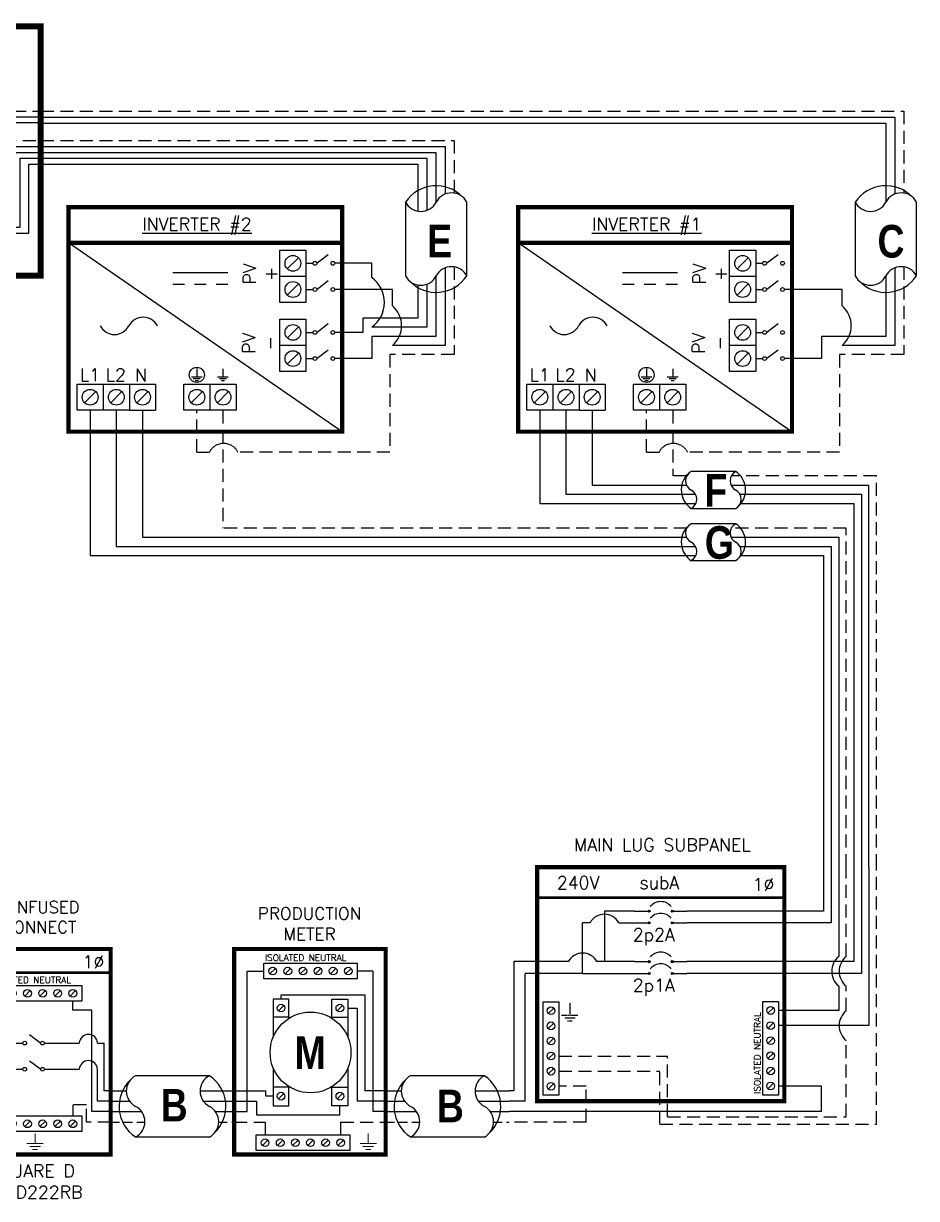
# Model space of a CAD drawing. Header units: feet. Extents: x 18745 to 19507, y 14556 to 15104.
# Drawn here: x 19249.8 to 19506.8, y 14762.3 to 15100.6 of the extents above; entities that cross this region are included whole.
import ezdxf

# ---------------------------------------------------------------- set-up
doc = ezdxf.new("R2010")
doc.units = ezdxf.units.FT
doc.header["$MEASUREMENT"] = 0
doc.linetypes.add('HIDDEN', pattern=[0.375, 0.25, -0.125])
for name, color, linetype in [('ONE LINE BLOCKS', 7, 'Continuous'), ('TABLES', 7, 'Continuous'), ('TEXT', 7, 'Continuous'), ('Z - TITLEBLOCK TXT', 7, 'Continuous')]:
    doc.layers.add(name, color=color, linetype=linetype)
doc.styles.add('ONE LINE TXT', font='techb___.ttf')
doc.styles.get("Standard").update_dxf_attribs({"font": 'simplex.shx'})

# ---------------------------------------------------------------- blocks, each defined once
blk = doc.blocks.new('combiner_1combined_1passing')
at = {"linetype": 'Continuous'}
h = blk.add_hatch(color=7, dxfattribs=at)
h.dxf.hatch_style = 1
edge = h.paths.add_edge_path()
edge.add_arc((28.02, 53.09), 0.513, 0, 360)
h = blk.add_hatch(color=7, dxfattribs=at)
h.dxf.hatch_style = 1
edge = h.paths.add_edge_path()
edge.add_arc((39.79, 53.09), 0.513, 0, 360)
h = blk.add_hatch(color=7, dxfattribs=at)
h.dxf.hatch_style = 1
edge = h.paths.add_edge_path()
edge.add_arc((28.02, 47.13), 0.513, 0, 360)
h = blk.add_hatch(color=7, dxfattribs=at)
h.dxf.hatch_style = 1
edge = h.paths.add_edge_path()
edge.add_arc((39.79, 47.13), 0.513, 0, 360)
h = blk.add_hatch(color=7, dxfattribs=at)
h.dxf.hatch_style = 1
edge = h.paths.add_edge_path()
edge.add_arc((28.02, 41.17), 0.513, 0, 360)
h = blk.add_hatch(color=7, dxfattribs=at)
h.dxf.hatch_style = 1
edge = h.paths.add_edge_path()
edge.add_arc((39.79, 41.17), 0.513, 0, 360)
h = blk.add_hatch(color=253, dxfattribs=at)
h.dxf.hatch_style = 1
edge = h.paths.add_edge_path()
edge.add_arc((28.02, 35.2), 0.513, 0, 360)
h = blk.add_hatch(color=253, dxfattribs=at)
h.dxf.hatch_style = 1
edge = h.paths.add_edge_path()
edge.add_arc((39.79, 35.2), 0.513, 0, 360)
h = blk.add_hatch(color=253, dxfattribs=at)
h.dxf.hatch_style = 1
edge = h.paths.add_edge_path()
edge.add_arc((28.02, 29.24), 0.513, 0, 360)
h = blk.add_hatch(color=253, dxfattribs=at)
h.dxf.hatch_style = 1
edge = h.paths.add_edge_path()
edge.add_arc((39.79, 29.24), 0.513, 0, 360)
h = blk.add_hatch(color=253, dxfattribs=at)
h.dxf.hatch_style = 1
edge = h.paths.add_edge_path()
edge.add_arc((28.02, 23.28), 0.513, 0, 360)
h = blk.add_hatch(color=253, dxfattribs=at)
h.dxf.hatch_style = 1
edge = h.paths.add_edge_path()
edge.add_arc((39.79, 23.28), 0.513, 0, 360)
at = {"layer": 'ONE LINE BLOCKS', "linetype": 'Continuous'}
h = blk.add_hatch(color=254, dxfattribs=at)
h.dxf.hatch_style = 1
edge = h.paths.add_edge_path()
edge.add_arc((47.2, 47.13), 1.11, 0, 360)
h = blk.add_hatch(color=254, dxfattribs=at)
h.dxf.hatch_style = 1
edge = h.paths.add_edge_path()
edge.add_arc((47.2, 29.24), 1.11, 0, 360)
at = {"color": 1, "linetype": 'Continuous'}
for p, q in [((28.61, 51.91), (31.71, 52.25)), ((36.18, 52.74), (39.28, 53.09)), ((28.62, 45.95), (31.72, 46.29)), ((36.19, 46.78), (39.29, 47.13)), ((36.19, 40.82), (39.29, 41.17)), ((28.62, 39.98), (31.72, 40.33)), ((28.61, 34.02), (31.71, 34.37)), ((36.18, 34.86), (39.28, 35.2)), ((28.62, 28.06), (31.72, 28.41)), ((36.19, 28.9), (39.29, 29.24)), ((28.62, 22.1), (31.72, 22.45)), ((36.19, 22.94), (39.29, 23.28))]:
    blk.add_line(p, q, dxfattribs=at)
at = {"color": 7, "linetype": 'Continuous'}
for p, q in [((51.44, 47.13), (47.2, 47.13)), ((51.44, 45.75), (51.44, 47.13)), ((5.57, 21.14), (5.57, 13.98)), ((5.57, 21.14), (5.57, 14.9)), ((5.57, 18.52), (5.57, 18.52)), ((5.57, 15.9), (5.57, 15.9))]:
    blk.add_line(p, q, dxfattribs=at)
for p, q in [((51.44, 45.75), (63.59, 45.75)), ((53.03, 17.38), (53.03, 37.21)), ((53.03, 37.21), (63.38, 37.21)), ((57.4, 13.98), (57.4, 33.83)), ((57.4, 33.83), (63.38, 33.83)), ((11.01, 17.38), (11.01, 26.39)), ((11.01, 17.38), (53.03, 17.38)), ((5.57, 13.98), (57.4, 13.98))]:
    blk.add_line(p, q)
at = {"color": 253, "linetype": 'Continuous'}
for p, q in [((51.44, 44.15), (51.44, 29.24)), ((51.44, 44.15), (63.38, 44.15)), ((54.82, 15.68), (54.82, 35.52)), ((54.82, 35.52), (63.38, 35.52)), ((13.56, 31.63), (13.56, 23.28)), ((59.98, 12.28), (59.98, 32.13)), ((59.98, 32.13), (63.38, 32.13)), ((51.44, 29.24), (47.2, 29.24)), ((8.19, 23.77), (0, 23.77)), ((8.19, 15.68), (8.19, 23.77)), ((8.19, 17.53), (8.19, 23.77)), ((5.57, 21.14), (5.57, 21.14)), ((13.56, 23.28), (21.42, 23.28)), ((2.95, 18.52), (0, 18.52)), ((2.95, 18.52), (2.95, 12.28)), ((2.95, 18.52), (2.95, 12.28)), ((5.57, 18.52), (5.57, 18.52)), ((8.19, 15.68), (54.82, 15.68)), ((2.95, 12.28), (59.98, 12.28))]:
    blk.add_line(p, q, dxfattribs=at)
at = {"color": 7}
for p, q in [((11.01, 26.39), (0, 26.39)), ((5.57, 21.14), (0, 21.14))]:
    blk.add_line(p, q, dxfattribs=at)
at = {"color": 7, "linetype": 'Continuous', "flags": 128}
for points in [[(0, 44.74), (13.56, 44.74), (13.56, 53.09), (21.42, 53.09)], [(21.42, 53.09), (28.02, 53.09)], [(39.79, 53.09), (47.2, 53.09)], [(47.2, 53.09), (47.2, 41.17)], [(18.8, 41.17), (18.8, 47.13), (21.42, 47.13)], [(21.42, 47.13), (28.02, 47.13)], [(21.42, 47.13), (28.02, 47.13)], [(39.79, 47.13), (47.2, 47.13)], [(0, 39.5), (21.42, 39.5), (21.42, 41.17)], [(21.42, 41.17), (28.02, 41.17)], [(21.42, 41.17), (28.02, 41.17)], [(39.79, 41.17), (47.2, 41.17)], [(0, 34.25), (18.8, 34.25), (18.8, 35.2)]]:
    blk.add_lwpolyline(points, dxfattribs=at)
at = {"color": 253, "linetype": 'Continuous', "flags": 128}
for points in [[(0, 42.12), (16.18, 42.12), (16.18, 41.17)], [(0, 36.87), (21.42, 36.87), (21.42, 35.2)], [(21.42, 35.2), (28.02, 35.2)], [(21.42, 35.2), (28.02, 35.2)], [(39.79, 35.2), (47.2, 35.2)], [(47.2, 35.2), (47.2, 23.28)], [(16.18, 31.63), (0, 31.63)], [(16.18, 32.9), (16.18, 29.24), (21.42, 29.24)], [(21.42, 29.24), (28.02, 29.24)], [(21.42, 29.24), (28.02, 29.24)], [(39.79, 29.24), (47.2, 29.24)], [(21.42, 23.28), (28.02, 23.28)], [(39.79, 23.28), (47.2, 23.28)]]:
    blk.add_lwpolyline(points, dxfattribs=at)
at = {"color": 7, "linetype": 'Continuous'}
for centre in [(28.02, 53.09), (39.79, 53.09), (28.02, 47.13), (39.79, 47.13), (28.02, 41.17), (39.79, 41.17)]:
    blk.add_circle(centre, 0.513, dxfattribs=at)
at = {"color": 253, "linetype": 'Continuous'}
for centre in [(28.02, 35.2), (39.79, 35.2), (28.02, 29.24), (39.79, 29.24), (28.02, 23.28), (39.79, 23.28)]:
    blk.add_circle(centre, 0.513, dxfattribs=at)
at = {"color": 92, "linetype": 'Continuous'}
blk.add_arc((51.34, 44.65), 2.92, 294.9492, 65.0508, dxfattribs=at)
at = {"color": 253, "linetype": 'Continuous'}
blk.add_arc((20.4, 37.03), 5.91, 135.6055, 224.3945, dxfattribs=at)
at = {"color": 7, "linetype": 'Continuous'}
blk.add_arc((20.84, 38.19), 3.61, 124.3567, 235.6433, dxfattribs=at)
at = {"color": 1, "linetype": 'Continuous'}
for points in [[(31.71, 52.25), (32.22, 53.65), (34.09, 51.16), (35.25, 53.99), (36.18, 52.74)], [(31.72, 46.29), (32.23, 47.69), (34.11, 45.2), (35.26, 48.03), (36.19, 46.78)], [(31.72, 40.33), (32.23, 41.73), (34.11, 39.24), (35.26, 42.07), (36.19, 40.82)], [(31.71, 34.37), (32.22, 35.77), (34.09, 33.28), (35.25, 36.11), (36.18, 34.86)], [(31.72, 28.41), (32.23, 29.81), (34.11, 27.31), (35.26, 30.15), (36.19, 28.9)], [(31.72, 22.45), (32.23, 23.85), (34.11, 21.35), (35.26, 24.18), (36.19, 22.94)]]:
    blk.add_spline(points, degree=3, dxfattribs=at)
at = {"layer": 'ONE LINE BLOCKS', "lineweight": 50, "const_width": 1.71}
blk.add_lwpolyline([(63.38, 0), (0, 0), (0, 71.78), (63.38, 71.78)], close=True, dxfattribs=at)
at = {"layer": 'TEXT', "color": 92, "linetype": 'HIDDEN', "ltscale": 15}
for p, q in [((40.61, 58.49), (40.61, 63.56)), ((44.96, 60.48), (44.96, 63.56)), ((52.57, 58.5), (40.61, 58.49)), ((55.4, 60.48), (44.96, 60.48)), ((52.57, 47.29), (52.57, 58.5)), ((55.4, 60.48), (55.4, 47.36)), ((10.94, 47.36), (0, 47.36)), ((55.4, 47.36), (63.38, 47.36)), ((52.57, 42), (52.57, 38.9)), ((52.57, 38.9), (63.38, 38.9))]:
    blk.add_line(p, q, dxfattribs=at)
at = {"layer": 'TEXT', "color": 92, "linetype": 'HIDDEN', "ltscale": 15, "flags": 128}
for points in [[(50.03, 68.68), (50.03, 65.18)], [(47.69, 65.18), (52.37, 65.18)], [(51.56, 64.31), (48.5, 64.31)], [(10.94, 47.36), (10.94, 60.48), (27.56, 60.48), (27.56, 63.56)], [(50.74, 63.45), (49.31, 63.45)]]:
    blk.add_lwpolyline(points, dxfattribs=at)
at = {"layer": 'Z - TITLEBLOCK TXT', "color": 1, "linetype": 'Continuous'}
for p, q in [((20.61, 63.56), (20.61, 68.1)), ((20.61, 68.1), (47.56, 68.1)), ((47.56, 68.1), (47.56, 63.56)), ((47.56, 63.56), (20.61, 63.56))]:
    blk.add_line(p, q, dxfattribs=at)
at = {"layer": 'Z - TITLEBLOCK TXT', "color": 4, "linetype": 'Continuous'}
for p, q in [((23.99, 66.62), (22.42, 65.04)), ((28.35, 66.62), (26.77, 65.04)), ((32.7, 66.62), (31.12, 65.04)), ((37.05, 66.62), (35.47, 65.04)), ((41.4, 66.62), (39.82, 65.04)), ((45.75, 66.62), (44.18, 65.04))]:
    blk.add_line(p, q, dxfattribs=at)
for centre in [(23.21, 65.83), (27.56, 65.83), (31.91, 65.83), (36.26, 65.83), (40.61, 65.83), (44.96, 65.83)]:
    blk.add_circle(centre, 1.11, dxfattribs=at)
at = {"layer": 'Z - TITLEBLOCK TXT', "color": 7, "linetype": 'Continuous'}
for centre in [(47.2, 47.13), (47.2, 47.13), (47.2, 29.24), (47.2, 29.24)]:
    blk.add_circle(centre, 1.11, dxfattribs=at)
at = {"color": 1, "linetype": 'Continuous'}
for p in [(30.17, 54.16), (30.18, 48.2), (30.18, 42.24), (30.17, 36.27), (30.18, 30.31), (30.18, 24.35)]:
    blk.add_text('20A', height=2.778, dxfattribs=at).set_placement(p)
at = {"layer": 'TEXT', "color": 1, "insert": (34.41, 4.5), "char_height": 3.658, "attachment_point": 5}
blk.add_mtext_dynamic_manual_height_columns('COMBINER', width=1.1897, gutter_width=7.17, heights=[0], dxfattribs=at)
blk = doc.blocks.new('2inverterSub')
at = {"layer": 'ONE LINE BLOCKS', "linetype": 'Continuous'}
h = blk.add_hatch(color=1, dxfattribs=at)
h.dxf.hatch_style = 1
edge = h.paths.add_edge_path()
edge.add_arc((40.28, 60.73), 0.291, 0, 360)
h = blk.add_hatch(color=1, dxfattribs=at)
h.dxf.hatch_style = 1
edge = h.paths.add_edge_path()
edge.add_arc((46.96, 60.73), 0.291, 0, 360)
h = blk.add_hatch(color=1, dxfattribs=at)
h.dxf.hatch_style = 1
edge = h.paths.add_edge_path()
edge.add_arc((40.28, 57.35), 0.291, 0, 360)
h = blk.add_hatch(color=1, dxfattribs=at)
h.dxf.hatch_style = 1
edge = h.paths.add_edge_path()
edge.add_arc((46.96, 57.35), 0.291, 0, 360)
h = blk.add_hatch(color=1, dxfattribs=at)
h.dxf.hatch_style = 1
edge = h.paths.add_edge_path()
edge.add_arc((40.28, 46.17), 0.291, 0, 360)
h = blk.add_hatch(color=1, dxfattribs=at)
h.dxf.hatch_style = 1
edge = h.paths.add_edge_path()
edge.add_arc((46.96, 46.17), 0.291, 0, 360)
h = blk.add_hatch(color=1, dxfattribs=at)
h.dxf.hatch_style = 1
edge = h.paths.add_edge_path()
edge.add_arc((40.28, 42.79), 0.291, 0, 360)
h = blk.add_hatch(color=1, dxfattribs=at)
h.dxf.hatch_style = 1
edge = h.paths.add_edge_path()
edge.add_arc((46.96, 42.79), 0.291, 0, 360)
at = {"color": 7, "linetype": 'Continuous'}
for p, q in [((90.5, 73.37), (90.5, 60.73)), ((99.2, 73.37), (99.2, 46.17)), ((36.09, 60.73), (27.43, 60.73)), ((27.43, 60.73), (27.43, 46.17)), ((90.5, 60.73), (51.15, 60.73)), ((17.02, 46.17), (1.34, 46.17)), ((1.34, 46.17), (1.34, 9)), ((36.09, 46.17), (25.26, 46.17)), ((99.2, 46.17), (51.15, 46.17)), ((1.34, 9), (0, 9))]:
    blk.add_line(p, q, dxfattribs=at)
at = {"color": 10, "linetype": 'Continuous'}
for p, q in [((92.67, 73.37), (92.67, 57.35)), ((101.37, 73.37), (101.37, 42.79)), ((21.14, 42.79), (21.14, 57.35)), ((23.31, 57.35), (21.14, 57.35)), ((31.55, 57.35), (36.09, 57.35)), ((92.67, 57.35), (51.15, 57.35)), ((21.14, 42.79), (4.63, 42.79)), ((4.63, 6), (4.63, 42.79)), ((21.14, 42.79), (36.09, 42.79)), ((101.37, 42.79), (51.15, 42.79)), ((4.63, 6), (0, 6))]:
    blk.add_line(p, q, dxfattribs=at)
at = {"color": 253, "linetype": 'Continuous'}
for p, q in [((94.85, 73.37), (94.85, 47.66)), ((103.55, 73.37), (103.55, 27.76)), ((94.85, 39.1), (94.85, 32.11)), ((94.85, 32.11), (77.54, 32.11)), ((103.55, 27.76), (77.54, 27.76)), ((89.88, 10.36), (77.54, 10.36)), ((89.88, 3), (89.88, 10.36)), ((89.88, 3), (0, 3))]:
    blk.add_line(p, q, dxfattribs=at)
at = {"color": 10, "linetype": 'Continuous'}
blk.add_arc((27.43, 55.19), 4.65, 27.6639, 152.3361, dxfattribs=at)
at = {"color": 7, "linetype": 'Continuous'}
blk.add_arc((21.14, 44.01), 4.65, 27.6639, 152.3361, dxfattribs=at)
at = {"color": 253, "linetype": 'Continuous'}
blk.add_arc((98.43, 43.38), 5.58, 129.9215, 230.0785, dxfattribs=at)
at = {"layer": 'ONE LINE BLOCKS', "lineweight": 50}
blk.add_line((8.04, 64.67), (79.2, 64.67), dxfattribs=at)
at = {"layer": 'ONE LINE BLOCKS', "lineweight": 50, "const_width": 1.19}
blk.add_lwpolyline([(8.04, 6.01), (8.04, 73.37), (79.2, 73.37), (79.2, 6.01)], close=True, dxfattribs=at)
at = {"layer": 'TEXT', "color": 92, "linetype": 'HIDDEN', "ltscale": 15}
for p, q in [((97.02, 47.66), (97.02, 73.37)), ((105.72, -0.66), (105.72, 73.37)), ((97.02, 32.03), (97.02, 39.1)), ((97.02, 1.52), (97.02, 23.48)), ((14.31, 18.99), (45.6, 18.99)), ((45.6, 1.52), (45.6, 18.99)), ((14.31, 14.64), (43.39, 14.64)), ((43.39, -0.66), (43.39, 14.64)), ((22.14, 10.28), (14.31, 10.28)), ((22.14, 0), (22.14, 10.28)), ((22.14, 0), (0, 0)), ((45.6, 1.52), (97.02, 1.52)), ((43.39, -0.66), (105.72, -0.66))]:
    blk.add_line(p, q, dxfattribs=at)
at = {"layer": 'TEXT', "color": 92, "linetype": 'HIDDEN', "flags": 128}
for points in [[(17.42, 34.26), (17.42, 30.76)], [(15.08, 30.76), (19.76, 30.76)], [(18.95, 29.89), (15.89, 29.89)], [(18.13, 29.02), (16.7, 29.02)]]:
    blk.add_lwpolyline(points, dxfattribs=at)
at = {"layer": 'TEXT', "color": 92, "linetype": 'Continuous', "ltscale": 4}
for centre in [(100.49, 43.38), (100.49, 27.76)]:
    blk.add_arc(centre, 5.51, 129.059, 230.941, dxfattribs=at)
at = {"layer": 'Z - TITLEBLOCK TXT', "color": 1, "linetype": 'Continuous'}
for p, q in [((9.77, 7.69), (9.77, 34.63)), ((9.77, 34.63), (14.31, 34.63)), ((14.31, 34.63), (14.31, 7.69)), ((73, 7.76), (73, 34.71)), ((73, 34.71), (77.54, 34.71)), ((77.54, 34.71), (77.54, 7.76)), ((14.31, 7.69), (9.77, 7.69)), ((77.54, 7.76), (73, 7.76))]:
    blk.add_line(p, q, dxfattribs=at)
at = {"layer": 'Z - TITLEBLOCK TXT', "color": 4, "linetype": 'Continuous'}
for p, q in [((12.83, 32.82), (11.25, 31.25)), ((76.06, 32.9), (74.49, 31.32)), ((12.83, 28.47), (11.25, 26.9)), ((76.06, 28.54), (74.49, 26.97)), ((12.83, 24.12), (11.25, 22.55)), ((76.06, 24.19), (74.49, 22.62)), ((12.83, 19.77), (11.25, 18.2)), ((76.06, 19.84), (74.49, 18.27)), ((12.83, 15.42), (11.25, 13.85)), ((76.06, 15.49), (74.49, 13.92)), ((12.83, 11.07), (11.25, 9.5)), ((76.06, 11.14), (74.49, 9.57))]:
    blk.add_line(p, q, dxfattribs=at)
at = {"layer": 'Z - TITLEBLOCK TXT', "color": 1, "linetype": 'Continuous', "flags": 128}
for points in [[(36.09, 60.73), (40.28, 60.73)], [(36.09, 60.73), (40.28, 60.73)], [(46.96, 60.73), (51.15, 60.73)], [(36.09, 57.35), (40.28, 57.35)], [(36.09, 57.35), (40.28, 57.35)], [(46.96, 57.35), (51.15, 57.35)], [(36.09, 46.17), (40.28, 46.17)], [(36.09, 46.17), (40.28, 46.17)], [(46.96, 46.17), (51.15, 46.17)], [(36.09, 42.79), (40.28, 42.79)], [(36.09, 42.79), (40.28, 42.79)], [(46.96, 42.79), (51.15, 42.79)]]:
    blk.add_lwpolyline(points, dxfattribs=at)
at = {"layer": 'Z - TITLEBLOCK TXT', "color": 1, "linetype": 'Continuous'}
for centre in [(40.28, 60.73), (46.96, 60.73), (40.28, 57.35), (46.96, 57.35), (40.28, 46.17), (46.96, 46.17), (40.28, 42.79), (46.96, 42.79)]:
    blk.add_circle(centre, 0.291, dxfattribs=at)
at = {"layer": 'Z - TITLEBLOCK TXT', "color": 4, "linetype": 'Continuous'}
for centre in [(12.04, 32.04), (75.27, 32.11), (12.04, 27.69), (75.27, 27.76), (12.04, 23.34), (75.27, 23.41), (12.04, 18.99), (75.27, 19.06), (12.04, 14.64), (75.27, 14.71), (12.04, 10.28), (75.27, 10.36)]:
    blk.add_circle(centre, 1.11, dxfattribs=at)
at = {"layer": 'Z - TITLEBLOCK TXT', "color": 1, "linetype": 'Continuous'}
for centre in [(43.62, 59.53), (43.62, 56.15), (43.62, 44.97), (43.62, 41.59)]:
    blk.add_arc(centre, 3.93, 40.3392, 139.6608, dxfattribs=at)
at = {"layer": 'TABLES', "color": 1, "linetype": 'Continuous'}
for s, p in [('2p2A', (35.59, 52.11)), ('2p1A', (35.59, 37.55))]:
    blk.add_text(s, height=3.658, dxfattribs=at).set_placement(p)
at = {"layer": 'TABLES', "color": 4, "linetype": 'Continuous'}
blk.add_text('ISOLATED NEUTRAL', height=1.8743, rotation=90, dxfattribs=at).set_placement((72.35, 8.12))
at = {"layer": 'TEXT', "color": 1, "attachment_point": 5}
for s, width, gutter_width, insert, char_height in [('MAIN LUG SUBPANEL ', 62.3984, 7.17, (44.08, 79.8), 3.6576), ('240V', 0.1481, 0.75, (19.83, 68.92), 3.658), ('subA', 0.1481, 0.75, (43.21, 68.92), 3.658), ('1∅', 0.1481, 0.75, (73.19, 68.41), 3.658)]:
    blk.add_mtext_dynamic_manual_height_columns(s, width=width, gutter_width=gutter_width, heights=[0], dxfattribs=dict(at, insert=insert, char_height=char_height))
blk = doc.blocks.new('*U13')
at = {"color": 7, "linetype": 'Continuous'}
for p, q in [((-7.14, 13.31), (-28.39, 13.31)), ((-28.39, -4.31), (-7.14, -4.31))]:
    blk.add_line(p, q, dxfattribs=at)
at = {"color": 7}
for p, q in [((-35.53, 9), (-31.05, 9)), ((-9.81, 9), (0, 9))]:
    blk.add_line(p, q, dxfattribs=at)
at = {"color": 10}
for p, q in [((-35.53, 6), (-30.11, 6)), ((-8.87, 6), (0, 6))]:
    blk.add_line(p, q, dxfattribs=at)
at = {"color": 253}
for p, q in [((-35.53, 3), (-26.66, 3)), ((-5.41, 3), (0, 3))]:
    blk.add_line(p, q, dxfattribs=at)
at = {"color": 92, "linetype": 'HIDDEN', "ltscale": 10}
for p, q in [((-4.48, 0), (0, 0)), ((-35.53, 0), (-25.72, 0))]:
    blk.add_line(p, q, dxfattribs=at)
at = {"color": 7, "linetype": 'Continuous'}
for centre, start, end in [((-22.54, 4.5), 133.9732, 236.4265), ((-12.99, 4.5), 313.9732, 56.4265)]:
    blk.add_arc(centre, 10.58, start, end, dxfattribs=at)
at = {"linetype": 'Continuous'}
for centre, start, end in [((-26.08, 8.91), 117.6639, 242.3361), ((-4.83, 8.91), 117.6639, 242.3361), ((-30.7, 0.09), 297.6639, 62.3361), ((-9.45, 0.09), 297.6639, 62.3361)]:
    blk.add_arc(centre, 4.98, start, end, dxfattribs=at)
blk = doc.blocks.new('unfusedDisconnect')
at = {"lineweight": 50}
blk.add_line((-43.61, 43.06), (0, 43.06), dxfattribs=at)
at = {"color": 1, "linetype": 'Continuous'}
for p, q in [((-35.27, 34.78), (-35.27, 39.32)), ((-35.27, 39.32), (-8.32, 39.32)), ((-8.32, 39.32), (-8.32, 34.78)), ((-8.32, 34.78), (-35.27, 34.78)), ((-23.43, 25.18), (-20.16, 22.74)), ((-31.89, 22.73), (-25.32, 22.73)), ((-19.08, 22.73), (-11.7, 22.73)), ((-23.43, 17.65), (-20.16, 15.2)), ((-31.89, 15.2), (-25.32, 15.2)), ((-19.08, 15.2), (-11.7, 15.19)), ((-35.27, 1.76), (-8.32, 1.76)), ((-35.27, 1.76), (-35.27, -2.78)), ((-8.32, 1.76), (-8.32, -2.78)), ((-8.32, -2.78), (-35.27, -2.78))]:
    blk.add_line(p, q, dxfattribs=at)
at = {"color": 4, "linetype": 'Continuous'}
for p, q in [((-31.89, 37.83), (-33.46, 36.26)), ((-27.53, 37.83), (-29.11, 36.26)), ((-23.18, 37.83), (-24.76, 36.26)), ((-18.83, 37.83), (-20.41, 36.26)), ((-14.48, 37.83), (-16.06, 36.26)), ((-10.13, 37.83), (-11.7, 36.26)), ((-31.89, 0.28), (-33.46, -1.3)), ((-27.53, 0.28), (-29.11, -1.3)), ((-23.18, 0.28), (-24.76, -1.3)), ((-18.83, 0.28), (-20.41, -1.3)), ((-14.48, 0.28), (-16.06, -1.3)), ((-10.13, 0.28), (-11.7, -1.3))]:
    blk.add_line(p, q, dxfattribs=at)
at = {"color": 253, "linetype": 'Continuous'}
for p, q in [((-32.67, 32.17), (-32.67, 34.78)), ((-10.92, 32.17), (-10.92, 34.78)), ((-38.16, 3), (-38.16, 32.17)), ((-38.16, 32.17), (-32.67, 32.17)), ((-5.43, 32.17), (-10.92, 32.17)), ((-5.43, 3), (-5.43, 32.17)), ((-43.61, 3), (-38.16, 3)), ((0, 3), (-5.43, 3))]:
    blk.add_line(p, q, dxfattribs=at)
at = {"color": 7, "linetype": 'Continuous'}
for p, q in [((-41.66, 9), (-41.66, 22.73)), ((-39.8, 22.73), (-41.66, 22.73)), ((-31.89, 22.73), (-34.52, 22.73)), ((-11.7, 22.73), (-9.07, 22.73)), ((-3.79, 22.73), (-1.93, 22.73)), ((-1.93, 9), (-1.93, 22.73))]:
    blk.add_line(p, q, dxfattribs=at)
at = {"color": 10, "linetype": 'Continuous'}
for p, q in [((-39.8, 6), (-39.8, 15.2)), ((-31.89, 15.2), (-34.52, 15.2)), ((-11.7, 15.2), (-9.07, 15.2)), ((-3.79, 6), (-3.79, 15.2)), ((-43.61, 6), (-39.8, 6)), ((0, 6), (-3.79, 6))]:
    blk.add_line(p, q, dxfattribs=at)
at = {"color": 7}
for p, q in [((-43.61, 9), (-41.66, 9)), ((0, 9), (-1.93, 9))]:
    blk.add_line(p, q, dxfattribs=at)
at = {"color": 92, "linetype": 'HIDDEN', "ltscale": 15}
for p, q in [((-36.58, 0), (-36.58, 4.9)), ((-36.58, 4.9), (-32.67, 4.9)), ((-32.67, 4.9), (-32.67, 1.76)), ((-7.01, 4.9), (-10.92, 4.9)), ((-10.92, 4.9), (-10.92, 1.76)), ((-7.01, 0), (-7.01, 4.9)), ((-43.61, 0), (-36.58, 0)), ((0, 0), (-7.01, 0))]:
    blk.add_line(p, q, dxfattribs=at)
at = {"lineweight": 50, "const_width": 1.19}
blk.add_lwpolyline([(-43.61, -9.34), (-43.61, 49.84), (0, 49.84), (0, -9.34)], close=True, dxfattribs=at)
at = {"color": 92, "linetype": 'Continuous', "lineweight": 5, "ltscale": 0.05, "flags": 128}
for points in [[(-21.8, -3.32), (-21.8, -6.17)], [(-24.14, -6.17), (-19.45, -6.17)], [(-20.27, -7.03), (-23.32, -7.03)], [(-21.08, -7.9), (-22.51, -7.9)]]:
    blk.add_lwpolyline(points, dxfattribs=at)
at = {"color": 4, "linetype": 'Continuous'}
for centre in [(-32.67, 37.05), (-28.32, 37.05), (-23.97, 37.05), (-19.62, 37.05), (-15.27, 37.05), (-10.92, 37.05), (-32.67, -0.51), (-28.32, -0.51), (-23.97, -0.51), (-19.62, -0.51), (-15.27, -0.51), (-10.92, -0.51)]:
    blk.add_circle(centre, 1.11, dxfattribs=at)
at = {"color": 1, "linetype": 'Continuous'}
for centre in [(-24.78, 22.73), (-19.62, 22.73), (-24.78, 15.2), (-19.62, 15.2)]:
    blk.add_circle(centre, 0.541, dxfattribs=at)
at = {"color": 7, "linetype": 'Continuous'}
for centre in [(-37.16, 22.58), (-6.43, 22.58)]:
    blk.add_arc(centre, 2.64, 3.2819, 176.7181, dxfattribs=at)
at = {"color": 10, "linetype": 'Continuous'}
for centre in [(-37.16, 15.04), (-6.43, 15.04)]:
    blk.add_arc(centre, 2.64, 3.2819, 176.7181, dxfattribs=at)
at = {"color": 4, "linetype": 'Continuous'}
blk.add_text('ISOLATED NEUTRAL', height=1.8743, dxfattribs=at).set_placement((-34.91, 39.97))
at = {"color": 1}
for s, width, gutter_width, heights, insert, char_height, attachment_point in [('\\A1;\\pi15.271;nfA UNFUSED \\P\\pi16.834;DISCONNECT', 64.922, 0, [11.89], (-55.21, 63.58), 3.4544, 1), ('240V', 0.1481, 0.75, [0], (-35.55, 46.4), 3.658, 5), ('1∅', 0.1481, 0.75, [0], (-4.98, 46.1), 3.658, 5), ('\\A1;\\pi11.999,t30.287;SQUARE D\\P\\pi9.0377,t27.326;PN: D222RB', 51.6906, 0.203, [45.94], (-47.25, -12.27), 3.6576, 1)]:
    blk.add_mtext_dynamic_manual_height_columns(s, width=width, gutter_width=gutter_width, heights=heights, dxfattribs=dict(at, insert=insert, char_height=char_height, attachment_point=attachment_point))
blk = doc.blocks.new('*U23')
at = {"color": 7}
for name, p in [('unfusedDisconnect', (0, 0)), ('*U13', (-43.61, 0))]:
    blk.add_blockref(name, p, dxfattribs=at)
at = {"layer": 'Z - TITLEBLOCK TXT', "color": 1, "linetype": 'Continuous', "insert": (-63.63, 8.88), "char_height": 9.3833, "attachment_point": 1, "style": 'ONE LINE TXT'}
blk.add_mtext_dynamic_manual_height_columns('{\\W1;\\C256;B}', width=0.1385, gutter_width=2.13, heights=[0], dxfattribs=at)
blk = doc.blocks.new('productionMeter')
at = {"color": 1, "linetype": 'Continuous'}
for p, q in [((-35.13, 41.18), (-35.13, 45.72)), ((-35.13, 45.72), (-8.18, 45.72)), ((-8.18, 45.72), (-8.18, 41.18)), ((-8.18, 41.18), (-35.13, 41.18)), ((-32.38, 35.4), (-32.38, 24.5)), ((-27.84, 35.4), (-32.38, 35.4)), ((-27.84, 29.86), (-27.84, 35.4)), ((-15.47, 29.86), (-15.47, 35.4)), ((-15.47, 35.4), (-10.93, 35.4)), ((-10.93, 35.4), (-10.93, 24.5)), ((-27.84, 30.21), (-32.38, 30.21)), ((-15.47, 30.21), (-10.93, 30.21)), ((-32.38, 15.55), (-32.38, 4.64)), ((-10.93, 15.55), (-10.93, 4.64)), ((-27.84, 4.64), (-27.84, 10.18)), ((-15.47, 4.64), (-15.47, 10.18)), ((-27.84, 10.04), (-32.38, 10.04)), ((-15.47, 10.04), (-10.93, 10.04)), ((-32.38, 4.64), (-27.84, 4.64)), ((-10.93, 4.64), (-15.47, 4.64)), ((-37.32, -8.24), (-37.32, -3.7)), ((-37.32, -3.7), (-10.37, -3.7)), ((-10.37, -3.7), (-10.37, -8.24)), ((-10.37, -8.24), (-37.32, -8.24))]:
    blk.add_line(p, q, dxfattribs=at)
at = {"color": 4, "linetype": 'Continuous'}
for p, q in [((-31.74, 44.23), (-33.32, 42.66)), ((-27.39, 44.23), (-28.97, 42.66)), ((-23.04, 44.23), (-24.62, 42.66)), ((-18.69, 44.23), (-20.26, 42.66)), ((-14.34, 44.23), (-15.91, 42.66)), ((-9.99, 44.23), (-11.56, 42.66)), ((-29.33, 33.59), (-30.9, 32.02)), ((-12.41, 33.59), (-13.98, 32.02)), ((-29.33, 8.23), (-30.9, 6.66)), ((-12.41, 8.23), (-13.98, 6.66)), ((-33.93, -5.19), (-35.51, -6.76)), ((-29.58, -5.19), (-31.15, -6.76)), ((-25.23, -5.19), (-26.8, -6.76)), ((-20.88, -5.19), (-22.45, -6.76)), ((-16.53, -5.19), (-18.1, -6.76)), ((-12.18, -5.19), (-13.75, -6.76))]:
    blk.add_line(p, q, dxfattribs=at)
at = {"color": 253, "linetype": 'Continuous'}
for p, q in [((-39.9, 3), (-39.9, 43.45)), ((-39.9, 43.45), (-35.13, 43.45)), ((-3.71, 43.45), (-8.18, 43.45)), ((-3.71, 43.45), (-3.71, 3)), ((-43.61, 3), (-39.9, 3)), ((0, 3), (-3.71, 3))]:
    blk.add_line(p, q, dxfattribs=at)
at = {"color": 7}
for p, q in [((-30.11, 35.4), (-30.11, 36.59)), ((-30.11, 36.59), (-5.98, 36.59)), ((-5.98, 36.59), (-5.98, 9)), ((-43.61, 9), (-34.54, 9)), ((-34.54, 7.44), (-34.54, 9)), ((-32.38, 7.44), (-34.54, 7.44)), ((0, 9), (-5.98, 9))]:
    blk.add_line(p, q, dxfattribs=at)
at = {"color": 10, "linetype": 'Continuous'}
for p, q in [((-10.93, 32.81), (-8.25, 32.81)), ((-8.25, 32.81), (-8.25, 6)), ((-43.61, 6), (-37.24, 6)), ((-37.24, 6), (-37.24, 2.05)), ((-13.2, 2.05), (-13.2, 4.64)), ((0, 6), (-8.25, 6)), ((-37.24, 2.05), (-13.2, 2.05))]:
    blk.add_line(p, q, dxfattribs=at)
at = {"color": 92, "linetype": 'HIDDEN', "ltscale": 15}
for p, q in [((-43.61, 0), (-34.72, 0)), ((-12.97, 0), (-12.97, -3.7)), ((-12.97, 0), (0, 0)), ((-34.72, 0), (-34.72, -3.7))]:
    blk.add_line(p, q, dxfattribs=at)
at = {"lineweight": 50, "const_width": 1.19}
blk.add_lwpolyline([(-43.61, -9.34), (-43.61, 49.84), (0, 49.84), (0, -9.34)], close=True, dxfattribs=at)
at = {"color": 92, "linetype": 'Continuous', "lineweight": 5, "ltscale": 0.05, "flags": 128}
for points in [[(-5.04, -3.33), (-5.04, -6.18)], [(-2.7, -6.18), (-7.38, -6.18)], [(-6.57, -7.05), (-3.51, -7.05)], [(-5.76, -7.91), (-4.32, -7.91)]]:
    blk.add_lwpolyline(points, dxfattribs=at)
at = {"color": 4, "linetype": 'Continuous'}
for centre in [(-32.53, 43.45), (-28.18, 43.45), (-23.83, 43.45), (-19.48, 43.45), (-15.13, 43.45), (-10.78, 43.45), (-30.11, 32.81), (-13.2, 32.81), (-30.11, 7.44), (-13.2, 7.44), (-34.72, -5.97), (-30.37, -5.97), (-26.02, -5.97), (-21.67, -5.97), (-17.32, -5.97), (-12.97, -5.97)]:
    blk.add_circle(centre, 1.11, dxfattribs=at)
at = {"linetype": 'Continuous'}
blk.add_circle((-21.65, 20.02), 11.62, dxfattribs=at)
at = {"color": 4, "linetype": 'Continuous'}
blk.add_text('ISOLATED NEUTRAL', height=1.8743, dxfattribs=at).set_placement((-34.77, 46.37))
at = {"color": 253, "linetype": 'Continuous', "style": 'ONE LINE TXT'}
blk.add_text('M', height=9.38, dxfattribs=at).set_placement((-26.21, 15.31))
at = {"color": 1, "insert": (-21.93, 57.08), "char_height": 3.5433, "attachment_point": 5}
blk.add_mtext_dynamic_manual_height_columns('PRODUCTION METER', width=1.3203, gutter_width=7.17, heights=[0], dxfattribs=at)
blk = doc.blocks.new('*U17')
at = {"color": 7}
blk.add_blockref('productionMeter', (0, 0), dxfattribs=at)

msp = doc.modelspace()

# ---------------------------------------------------------------- linework, layer by layer
at = {"color": 92, "linetype": 'HIDDEN', "ltscale": 15}
for p, q in [((19254.73, 15075.32), (19503.15, 15075.32)), ((19503.15, 15075.32), (19503.15, 15051.75)), ((19254.73, 15066.86), (19373.72, 15066.86)), ((19373.72, 15066.86), (19373.72, 15051.75)), ((19373.72, 15030.51), (19373.72, 15005.26)), ((19503.15, 15030.51), (19503.15, 15005.26)), ((19373.72, 15005.26), (19355.21, 15005.26)), ((19355.21, 15005.26), (19355.21, 14977.18)), ((19503.15, 15005.26), (19484.64, 15005.26)), ((19484.64, 15005.26), (19484.64, 14977.18)), ((19299.64, 14977.18), (19299.64, 14989.21)), ((19307.17, 14989.21), (19307.17, 14955.28)), ((19429.07, 14977.18), (19429.07, 14989.21)), ((19436.6, 14989.21), (19436.6, 14970.31)), ((19299.64, 14977.18), (19303.24, 14977.18)), ((19355.21, 14977.18), (19311.48, 14977.18)), ((19429.07, 14977.18), (19432.67, 14977.18)), ((19484.64, 14977.18), (19440.91, 14977.18)), ((19440.66, 14970.31), (19436.6, 14970.31)), ((19495.26, 14970.31), (19453.47, 14970.31)), ((19495.26, 14857.67), (19495.26, 14970.31)), ((19440.66, 14955.28), (19307.17, 14955.28)), ((19486.56, 14955.28), (19453.47, 14955.28)), ((19486.56, 14857.67), (19486.56, 14955.28))]:
    msp.add_line(p, q, dxfattribs=at)
at = {"color": 7, "linetype": 'Continuous'}
for p, q in [((19254.73, 15073.62), (19500.53, 15073.62)), ((19500.53, 15073.62), (19500.53, 15051.46)), ((19254.73, 15065.17), (19371.1, 15065.17)), ((19371.1, 15065.17), (19371.1, 15051.46)), ((19254.73, 15061.78), (19365.86, 15061.78)), ((19365.86, 15061.78), (19365.86, 15046.79)), ((19359.72, 15049.15), (19359.72, 15027.9)), ((19377.35, 15027.9), (19377.35, 15049.15)), ((19489.15, 15049.15), (19489.15, 15027.9)), ((19506.78, 15027.9), (19506.78, 15049.15)), ((19341.49, 14983.05), (19262.71, 15037.42)), ((19470.92, 14983.05), (19392.14, 15037.42)), ((19308.53, 15028.81), (19292.77, 15028.81)), ((19349.97, 15031.54), (19339.34, 15031.54)), ((19349.97, 15027.43), (19349.97, 15031.54)), ((19371.1, 15030.22), (19371.1, 15007.88)), ((19437.97, 15028.81), (19422.2, 15028.81)), ((19500.53, 15030.22), (19500.53, 15007.88)), ((19296.06, 15025.4), (19292.77, 15025.4)), ((19302.3, 15025.4), (19299, 15025.4)), ((19308.53, 15025.4), (19305.24, 15025.4)), ((19365.86, 15025.55), (19365.86, 15013.12)), ((19425.49, 15025.4), (19422.2, 15025.4)), ((19431.73, 15025.4), (19428.44, 15025.4)), ((19437.97, 15025.4), (19434.67, 15025.4)), ((19355.93, 15024), (19339.34, 15024)), ((19355.93, 15019.28), (19355.93, 15024)), ((19485.36, 15024), (19468.77, 15024)), ((19485.36, 15019.28), (19485.36, 15024)), ((19365.86, 15013.12), (19349.97, 15013.12)), ((19371.1, 15007.88), (19355.93, 15007.88)), ((19500.53, 15007.88), (19485.36, 15007.88)), ((19268.93, 14989.21), (19268.93, 14947.39)), ((19398.36, 14989.21), (19398.36, 14962.42)), ((19454.74, 14971.57), (19441.92, 14971.57)), ((19398.36, 14962.42), (19443.29, 14962.42)), ((19441.92, 14960.94), (19454.74, 14960.94)), ((19456.1, 14962.42), (19488.74, 14962.42)), ((19488.74, 14962.42), (19488.74, 14857.67)), ((19454.74, 14956.55), (19441.92, 14956.55)), ((19268.93, 14947.39), (19443.29, 14947.39)), ((19456.1, 14947.39), (19480.03, 14947.39)), ((19480.03, 14947.39), (19480.03, 14857.67)), ((19441.92, 14945.92), (19454.74, 14945.92))]:
    msp.add_line(p, q, dxfattribs=at)
at = {"color": 253, "linetype": 'Continuous'}
for p, q in [((19254.73, 15071.93), (19497.91, 15071.93)), ((19497.91, 15071.93), (19497.91, 15049.05)), ((19254.73, 15063.47), (19368.48, 15063.47)), ((19368.48, 15063.47), (19368.48, 15049.05)), ((19254.73, 15060.08), (19363.23, 15060.08)), ((19363.23, 15060.08), (19363.23, 15046.56)), ((19363.23, 15025.32), (19363.23, 15015.75)), ((19368.48, 15027.8), (19368.48, 15010.5)), ((19497.91, 15027.8), (19497.91, 15010.5)), ((19363.23, 15015.75), (19347.4, 15015.75)), ((19347.4, 15015.75), (19347.4, 15011.64)), ((19347.4, 15011.64), (19339.23, 15011.64)), ((19368.48, 15010.5), (19350.02, 15010.5)), ((19350.02, 15010.5), (19350.02, 15004.11)), ((19497.91, 15010.5), (19479.45, 15010.5)), ((19479.45, 15010.5), (19479.45, 15004.11)), ((19350.02, 15004.11), (19339.34, 15004.11)), ((19479.45, 15004.11), (19468.77, 15004.11)), ((19284, 14989.21), (19284, 14952.65)), ((19413.43, 14989.21), (19413.43, 14967.68)), ((19413.43, 14967.68), (19440.58, 14967.68)), ((19453.4, 14967.68), (19493.09, 14967.68)), ((19493.09, 14857.67), (19493.09, 14967.68)), ((19284, 14952.65), (19440.58, 14952.65)), ((19453.4, 14952.65), (19484.39, 14952.65)), ((19484.39, 14952.65), (19484.39, 14857.67))]:
    msp.add_line(p, q, dxfattribs=at)
at = {"color": 1, "linetype": 'Continuous'}
for p, q in [((19323.53, 15020.23), (19323.53, 15035.3)), ((19323.53, 15035.3), (19331.06, 15035.3)), ((19323.53, 15020.23), (19323.53, 15035.3)), ((19331.06, 15035.3), (19331.06, 15020.23)), ((19331.06, 15035.3), (19331.06, 15027.77)), ((19452.96, 15020.23), (19452.96, 15035.3)), ((19452.96, 15035.3), (19460.49, 15035.3)), ((19452.96, 15020.23), (19452.96, 15035.3)), ((19460.49, 15035.3), (19460.49, 15020.23)), ((19460.49, 15035.3), (19460.49, 15027.77)), ((19337.49, 15034), (19334.23, 15031.55)), ((19466.92, 15034), (19463.66, 15031.55)), ((19331.06, 15031.54), (19333.1, 15031.54)), ((19460.49, 15031.54), (19462.53, 15031.54)), ((19331.06, 15027.77), (19323.53, 15027.77)), ((19337.49, 15026.46), (19334.23, 15024.02)), ((19460.49, 15027.77), (19452.96, 15027.77)), ((19466.92, 15026.46), (19463.66, 15024.02)), ((19331.06, 15024), (19333.1, 15024)), ((19460.49, 15024), (19462.53, 15024)), ((19331.06, 15020.23), (19323.53, 15020.23)), ((19460.49, 15020.23), (19452.96, 15020.23)), ((19323.53, 15000.34), (19323.53, 15015.41)), ((19323.53, 15015.41), (19331.06, 15015.41)), ((19331.06, 15015.41), (19331.06, 15007.87)), ((19452.96, 15000.34), (19452.96, 15015.41)), ((19452.96, 15015.41), (19460.49, 15015.41)), ((19460.49, 15015.41), (19460.49, 15007.87)), ((19331.06, 15011.64), (19333.1, 15011.64)), ((19337.49, 15014.1), (19334.23, 15011.66)), ((19460.49, 15011.64), (19462.53, 15011.64)), ((19466.92, 15014.1), (19463.66, 15011.66)), ((19331.06, 15007.87), (19323.53, 15007.87)), ((19331.06, 15007.87), (19331.06, 15000.34)), ((19337.49, 15006.57), (19334.23, 15004.12)), ((19460.49, 15007.87), (19452.96, 15007.87)), ((19460.49, 15007.87), (19460.49, 15000.34)), ((19466.92, 15006.57), (19463.66, 15004.12)), ((19331.06, 15004.11), (19333.1, 15004.11)), ((19460.49, 15004.11), (19462.53, 15004.11)), ((19331.06, 15000.34), (19323.53, 15000.34)), ((19460.49, 15000.34), (19452.96, 15000.34)), ((19265.16, 14996.75), (19280.23, 14996.75)), ((19265.16, 14989.21), (19265.16, 14996.75)), ((19265.16, 14996.75), (19272.7, 14996.75)), ((19272.7, 14996.75), (19272.7, 14989.21)), ((19280.23, 14996.75), (19280.23, 14989.21)), ((19280.23, 14996.75), (19287.76, 14996.75)), ((19287.76, 14996.75), (19287.76, 14989.21)), ((19295.87, 14996.75), (19310.94, 14996.75)), ((19295.87, 14989.21), (19295.87, 14996.75)), ((19295.87, 14996.75), (19303.4, 14996.75)), ((19303.4, 14996.75), (19303.4, 14989.21)), ((19310.94, 14996.75), (19310.94, 14989.21)), ((19394.59, 14996.75), (19409.66, 14996.75)), ((19394.59, 14989.21), (19394.59, 14996.75)), ((19394.59, 14996.75), (19402.13, 14996.75)), ((19402.13, 14996.75), (19402.13, 14989.21)), ((19409.66, 14996.75), (19409.66, 14989.21)), ((19409.66, 14996.75), (19417.2, 14996.75)), ((19417.2, 14996.75), (19417.2, 14989.21)), ((19425.3, 14996.75), (19440.37, 14996.75)), ((19425.3, 14989.21), (19425.3, 14996.75)), ((19425.3, 14996.75), (19432.83, 14996.75)), ((19432.83, 14996.75), (19432.83, 14989.21)), ((19440.37, 14996.75), (19440.37, 14989.21)), ((19280.23, 14989.21), (19265.16, 14989.21)), ((19280.23, 14989.21), (19287.76, 14989.21)), ((19310.94, 14989.21), (19295.87, 14989.21)), ((19409.66, 14989.21), (19394.59, 14989.21)), ((19409.66, 14989.21), (19417.2, 14989.21)), ((19440.37, 14989.21), (19425.3, 14989.21))]:
    msp.add_line(p, q, dxfattribs=at)
at = {"color": 4, "linetype": 'Continuous'}
for p, q in [((19328.9, 15033.14), (19325.69, 15029.93)), ((19458.33, 15033.14), (19455.12, 15029.93)), ((19328.9, 15025.61), (19325.69, 15022.39)), ((19458.33, 15025.61), (19455.12, 15022.39)), ((19328.9, 15013.25), (19325.69, 15010.03)), ((19458.33, 15013.25), (19455.12, 15010.03)), ((19328.9, 15005.71), (19325.69, 15002.5)), ((19458.33, 15005.71), (19455.12, 15002.5)), ((19270.54, 14994.59), (19267.32, 14991.37)), ((19278.07, 14994.59), (19274.86, 14991.37)), ((19285.6, 14994.59), (19282.39, 14991.37)), ((19301.24, 14994.59), (19298.03, 14991.37)), ((19308.78, 14994.59), (19305.56, 14991.37)), ((19399.97, 14994.59), (19396.75, 14991.37)), ((19407.5, 14994.59), (19404.29, 14991.37)), ((19415.04, 14994.59), (19411.82, 14991.37)), ((19430.67, 14994.59), (19427.46, 14991.37)), ((19438.21, 14994.59), (19434.99, 14991.37))]:
    msp.add_line(p, q, dxfattribs=at)
at = {"color": 10, "linetype": 'Continuous'}
for p, q in [((19276.46, 14989.21), (19276.46, 14950.02)), ((19405.89, 14989.21), (19405.89, 14965.05)), ((19405.89, 14965.05), (19443.16, 14965.05)), ((19455.97, 14965.05), (19490.91, 14965.05)), ((19490.91, 14965.05), (19490.91, 14857.67)), ((19276.46, 14950.02), (19443.16, 14950.02)), ((19455.97, 14950.02), (19482.21, 14950.02)), ((19482.21, 14950.02), (19482.21, 14857.67))]:
    msp.add_line(p, q, dxfattribs=at)
at = {"lineweight": 50, "const_width": 1.19}
for points in [[(19262.71, 14983.05), (19262.71, 15047.7), (19341.49, 15047.7), (19341.49, 14983.05)], [(19262.71, 15037.42), (19262.71, 15047.7), (19341.49, 15047.7), (19341.49, 15037.42)], [(19392.14, 14983.05), (19392.14, 15047.7), (19470.92, 15047.7), (19470.92, 14983.05)], [(19392.14, 15037.42), (19392.14, 15047.7), (19470.92, 15047.7), (19470.92, 15037.42)]]:
    msp.add_lwpolyline(points, close=True, dxfattribs=at)
at = {"color": 92, "linetype": 'Continuous', "flags": 128}
for points in [[(19299.64, 15001.15), (19299.63, 14998.86)], [(19307.17, 15001.15), (19307.17, 14998.86)], [(19429.07, 15001.15), (19429.07, 14998.86)], [(19436.6, 15001.15), (19436.6, 14998.86)], [(19298.1, 14998.86), (19301.17, 14998.86)], [(19300.64, 14998.29), (19298.63, 14998.29)], [(19305.63, 14998.86), (19308.7, 14998.86)], [(19308.17, 14998.29), (19306.16, 14998.29)], [(19427.53, 14998.86), (19430.6, 14998.86)], [(19430.07, 14998.29), (19428.06, 14998.29)], [(19435.06, 14998.86), (19438.14, 14998.86)], [(19437.6, 14998.29), (19435.6, 14998.29)], [(19300.11, 14997.72), (19299.16, 14997.72)], [(19307.64, 14997.72), (19306.7, 14997.72)]]:
    msp.add_lwpolyline(points, dxfattribs=at)
at = {"color": 92, "linetype": 'HIDDEN', "flags": 128}
for points in [[(19429.54, 14997.72), (19428.59, 14997.72)], [(19437.07, 14997.72), (19436.13, 14997.72)]]:
    msp.add_lwpolyline(points, dxfattribs=at)
at = {"color": 4, "linetype": 'Continuous'}
for centre in [(19327.3, 15031.54), (19456.73, 15031.54), (19327.3, 15024), (19456.73, 15024), (19327.3, 15011.64), (19456.73, 15011.64), (19327.3, 15004.11), (19456.73, 15004.11), (19268.93, 14992.98), (19276.46, 14992.98), (19284, 14992.98), (19299.64, 14992.98), (19307.17, 14992.98), (19398.36, 14992.98), (19405.89, 14992.98), (19413.43, 14992.98), (19429.07, 14992.98), (19436.6, 14992.98)]:
    msp.add_circle(centre, 2.27, dxfattribs=at)
at = {"color": 1, "linetype": 'Continuous'}
for centre in [(19333.64, 15031.54), (19338.8, 15031.54), (19463.07, 15031.54), (19468.23, 15031.54), (19333.64, 15024), (19338.8, 15024), (19463.07, 15024), (19468.23, 15024), (19333.64, 15011.64), (19338.8, 15011.64), (19463.07, 15011.64), (19468.23, 15011.64), (19333.64, 15004.11), (19338.8, 15004.11), (19463.07, 15004.11), (19468.23, 15004.11)]:
    msp.add_circle(centre, 0.541, dxfattribs=at)
at = {"color": 92, "linetype": 'Continuous'}
for centre in [(19299.64, 14999.41), (19429.07, 14999.41)]:
    msp.add_circle(centre, 2.17, dxfattribs=at)
at = {"color": 7, "linetype": 'Continuous'}
for centre, radius, start, end in [((19368.53, 15043.3), 10.58, 43.9732, 146.4265), ((19497.96, 15043.3), 10.58, 43.9732, 146.4265), ((19368.53, 15033.75), 10.58, 223.9732, 326.4265), ((19497.96, 15033.75), 10.58, 223.9732, 326.4265), ((19445.45, 14966.26), 6.38, 133.9732, 236.4265), ((19451.21, 14966.26), 6.38, 313.9732, 56.4265), ((19445.45, 14951.23), 6.38, 133.9732, 236.4265), ((19451.21, 14951.23), 6.38, 313.9732, 56.4265)]:
    msp.add_arc(centre, radius, start, end, dxfattribs=at)
at = {"linetype": 'Continuous'}
for centre, radius, start, end in [((19364.13, 15051.46), 4.98, 207.6639, 332.3361), ((19372.94, 15046.84), 4.98, 27.6639, 152.3361), ((19493.56, 15051.46), 4.98, 207.6639, 332.3361), ((19502.37, 15046.84), 4.98, 27.6639, 152.3361), ((19372.94, 15025.59), 4.98, 27.6639, 152.3361), ((19502.37, 15025.59), 4.98, 27.6639, 152.3361), ((19344.84, 15020.28), 8.8, 305.6505, 54.3495), ((19364.13, 15030.21), 4.98, 207.6639, 332.3361), ((19493.56, 15030.21), 4.98, 207.6639, 332.3361), ((19351.16, 15013.58), 7.43, 309.9338, 50.0662), ((19480.59, 15013.58), 7.43, 309.9338, 50.0662), ((19284.19, 15011.36), 4.65, 27.6639, 152.3361), ((19413.62, 15011.36), 4.65, 27.6639, 152.3361), ((19275.95, 15015.68), 4.65, 207.6639, 332.3361), ((19405.38, 15015.68), 4.65, 207.6639, 332.3361), ((19443.32, 14968.92), 3, 117.6639, 242.3361), ((19456.13, 14968.92), 3, 117.6639, 242.3361), ((19440.53, 14963.6), 3, 297.6639, 62.3361), ((19453.34, 14963.6), 3, 297.6639, 62.3361), ((19443.32, 14953.89), 3, 117.6639, 242.3361), ((19456.13, 14953.89), 3, 117.6639, 242.3361), ((19440.53, 14948.58), 3, 297.6639, 62.3361), ((19453.34, 14948.58), 3, 297.6639, 62.3361)]:
    msp.add_arc(centre, radius, start, end, dxfattribs=at)
at = {"color": 92, "linetype": 'HIDDEN', "ltscale": 0.3}
for centre in [(19307.36, 14975.02), (19436.79, 14975.02)]:
    msp.add_arc(centre, 4.65, 27.6639, 152.3361, dxfattribs=at)

# ---------------------------------------------------------------- block references
at = {"color": 7}
for name, p in [('combiner_1combined_1passing', (19191.35, 15027.96)), ('2inverterSub', (19389.54, 14784.29)), ('*U23', (19274.87, 14784.29)), ('*U17', (19354.01, 14784.29)), ('*U13', (19310.4, 14784.29)), ('*U13', (19389.54, 14784.29))]:
    msp.add_blockref(name, p, dxfattribs=at)

# ---------------------------------------------------------------- texts
at = {"color": 1, "linetype": 'Continuous'}
for s, p in [('%%UINVERTER #2', (19283.92, 15040.96)), ('%%UINVERTER #1', (19413.35, 15040.96))]:
    msp.add_text(s, height=3.6576, dxfattribs=at).set_placement(p)
at = {"color": 1, "linetype": 'Continuous', "char_height": 9.3833, "attachment_point": 1, "style": 'ONE LINE TXT'}
for s, insert in [('{\\W1;\\C256;E}', (19365.94, 15042.63)), ('{\\W1;\\C256;C}', (19495.56, 15042.58)), ('{\\W1;\\C256;F}', (19445.75, 14970.88)), ('{\\W1;\\C256;G}', (19445.85, 14955.84)), ('{\\W1;\\C256;B}', (19289.25, 14793.83)), ('{\\W1;\\C256;B}', (19368.74, 14793.58))]:
    msp.add_mtext_dynamic_manual_height_columns(s, width=0.1385, gutter_width=2.13, heights=[0], dxfattribs=dict(at, insert=insert))
at = {"color": 1, "char_height": 3.658, "attachment_point": 5, "rotation": 90}
for s, width, insert in [('PV +', 2.8378, (19317.88, 15028.52)), ('PV +', 2.8378, (19447.32, 15028.52)), ('PV -', 2.8013, (19317.66, 15008.54)), ('PV -', 2.8013, (19447.09, 15008.54))]:
    msp.add_mtext_dynamic_manual_height_columns(s, width=width, gutter_width=0.75, heights=[0], dxfattribs=dict(at, insert=insert))
at = {"color": 1, "attachment_point": 5}
for s, insert, char_height in [('L1', (19268.87, 14999.39), 3.658), ('L2', (19276.33, 14999.42), 3.658), ('N', (19283.58, 14999.36), 3.66), ('L1', (19398.3, 14999.39), 3.658), ('L2', (19405.77, 14999.42), 3.658), ('N', (19413.02, 14999.36), 3.66)]:
    msp.add_mtext_dynamic_manual_height_columns(s, width=0.1481, gutter_width=0.75, heights=[0], dxfattribs=dict(at, insert=insert, char_height=char_height))

doc.saveas('drawing.dxf')
